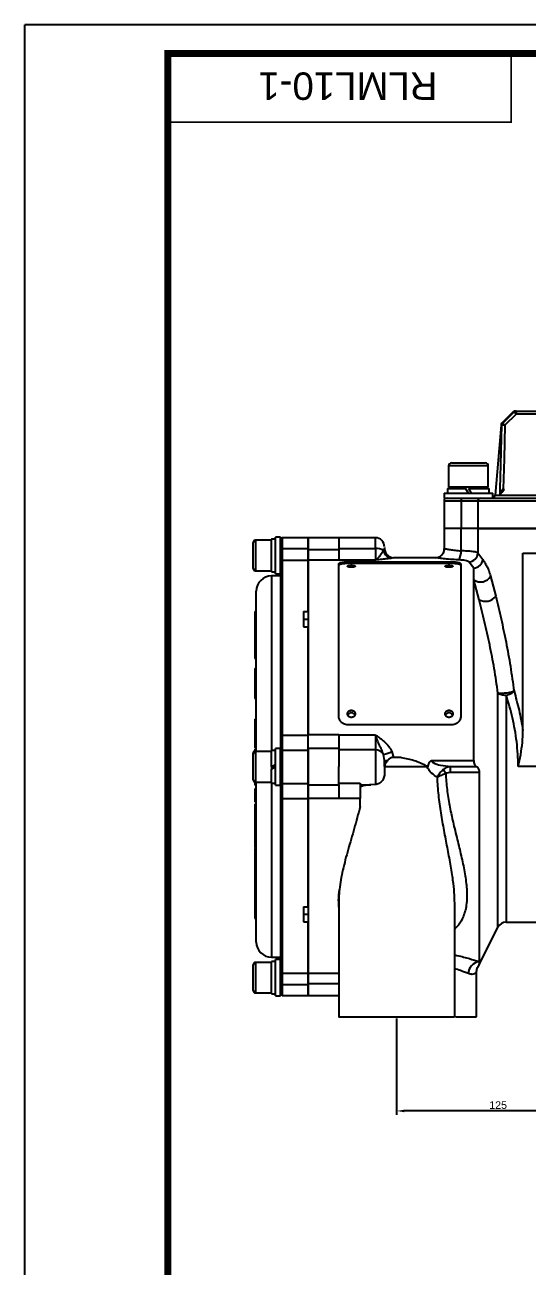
# Model space of a CAD drawing. Header units: millimetres. Extents: x 5231 to 7653, y 7068 to 7959.
# Drawn here: x 5231.1 to 5395.7, y 7452.5 to 7859.4 of the extents above; entities that cross this region are included whole.
import ezdxf

# ---------------------------------------------------------------- set-up
doc = ezdxf.new("R2010")
doc.units = ezdxf.units.MM
doc.layers.add('4-尺寸线', color=3, linetype='Continuous')
doc.layers.add('AM_5', color=3, linetype='Continuous', lineweight=25)
doc.styles.get("Standard").update_dxf_attribs({"font": 'arial.ttf'})
doc.dimstyles.new('ISO-25$0', dxfattribs={"dimtxt": 2.5, "dimasz": 2.5, "dimexe": 1.25, "dimexo": 0.625, "dimtad": 1, "dimtxsty": 'Standard', "dimcen": 2.5, "dimadec": 0, "dimazin": 0, "dimtfac": 1, "dimtmove": 0, "dimatfit": 3, "dimfxl": 0, "dimarcsym": 0})

# ---------------------------------------------------------------- blocks, each defined once
blk = doc.blocks.new('*D28')
at = {"layer": 'AM_5', "color": 0, "linetype": 'ByBlock', "lineweight": -2, "transparency": 16777216}
for p, q in [((5352.89, 7533.66), (5352.89, 7502.16)), ((5478.49, 7533.66), (5478.49, 7502.16)), ((5475.99, 7503.41), (5355.39, 7503.41))]:
    blk.add_line(p, q, dxfattribs=at)
at = {"layer": 'AM_5', "color": 0, "transparency": 16777216}
for points in [[(5355.39, 7503.83), (5355.39, 7502.99), (5352.89, 7503.41)], [(5475.99, 7503.83), (5475.99, 7502.99), (5478.49, 7503.41)]]:
    blk.add_solid(points, dxfattribs=at)
at = {"layer": 'Defpoints', "color": 0, "transparency": 16777216}
for p in [(5352.89, 7534.29), (5478.49, 7534.29), (5352.89, 7503.41)]:
    blk.add_point(p, dxfattribs=at)
at = {"layer": 'AM_5', "color": 0, "transparency": 16777216, "insert": (5386.15, 7505.31), "char_height": 2.5, "attachment_point": 5}
blk.add_mtext('125', dxfattribs=at)

msp = doc.modelspace()

# ---------------------------------------------------------------- linework, layer by layer
for p in [(5231.09, 7071.912), (6307.34, 7859.412)]:
    msp.add_line(p, (5231.09, 7859.412))
at = {"color": 7, "linetype": 'Continuous', "lineweight": 25}
for p, q in [((5391.076, 7732.521), (5387.408, 7728.853)), ((5392.064, 7731.814), (5388.382, 7728.146)), ((5391.365, 7732.521), (5391.076, 7732.521)), ((5391.783, 7732.814), (5392.07, 7732.814)), ((5413.363, 7731.814), (5392.064, 7731.814)), ((5392.07, 7732.814), (5428.166, 7732.814)), ((5387.116, 7728.172), (5385.137, 7705.259)), ((5387.391, 7728.172), (5387.116, 7728.172)), ((5387.408, 7728.853), (5387.682, 7728.853)), ((5369.933, 7714.845), (5369.933, 7707.845)), ((5376.433, 7714.845), (5369.933, 7714.845)), ((5370.933, 7715.845), (5376.433, 7715.845)), ((5376.433, 7715.845), (5381.933, 7715.845)), ((5382.933, 7714.845), (5376.433, 7714.845)), ((5382.933, 7707.845), (5382.933, 7714.845)), ((5369.593, 7707.485), (5369.593, 7705.885)), ((5369.593, 7707.485), (5375.51, 7707.485)), ((5376.433, 7707.845), (5369.933, 7707.845)), ((5372.433, 7707.845), (5372.433, 7707.485)), ((5376.433, 7705.885), (5375.51, 7707.485)), ((5382.933, 7707.845), (5376.433, 7707.845)), ((5376.433, 7707.485), (5377.357, 7705.885)), ((5376.433, 7707.485), (5383.273, 7707.485)), ((5380.433, 7707.485), (5380.433, 7707.845)), ((5383.273, 7705.885), (5383.273, 7707.485)), ((5368.433, 7705.885), (5368.433, 7704.285)), ((5368.433, 7705.885), (5384.433, 7705.885)), ((5368.433, 7704.285), (5376.885, 7704.285)), ((5368.433, 7703.285), (5368.433, 7694.285)), ((5373.993, 7703.285), (5368.433, 7703.285)), ((5379.46, 7703.285), (5373.993, 7703.285)), ((5373.993, 7703.285), (5373.993, 7694.285)), ((5376.885, 7704.285), (5380.449, 7704.285)), ((5453.966, 7703.285), (5379.46, 7703.285)), ((5379.46, 7703.285), (5379.46, 7694.285)), ((5380.449, 7704.285), (5454.127, 7704.285)), ((5384.433, 7704.33), (5384.433, 7705.885)), ((5385.137, 7705.259), (5459.966, 7705.259)), ((5368.432, 7694.285), (5368.432, 7687.302)), ((5374.03, 7687.011), (5374.03, 7694.285)), ((5379.46, 7694.285), (5401.052, 7694.285)), ((5379.53, 7694.285), (5379.53, 7686.303)), ((5311.908, 7690.47), (5306.658, 7690.47)), ((5306.658, 7690.47), (5306.658, 7680.47)), ((5311.908, 7690.81), (5311.908, 7690.757)), ((5311.908, 7680.13), (5311.908, 7690.757)), ((5314.808, 7691.47), (5313.208, 7691.47)), ((5313.208, 7685.47), (5313.208, 7691.47)), ((5314.808, 7685.47), (5314.808, 7691.47)), ((5314.932, 7687.536), (5314.932, 7690.785)), ((5323.932, 7691.285), (5315.432, 7691.285)), ((5315.432, 7691.285), (5315.432, 7687.741)), ((5333.932, 7691.285), (5323.932, 7691.285)), ((5323.932, 7687.741), (5323.932, 7691.285)), ((5345.932, 7691.285), (5333.932, 7691.285)), ((5345.932, 7687.747), (5345.932, 7691.285)), ((5305.908, 7681.22), (5305.908, 7689.72)), ((5314.932, 7688.47), (5314.808, 7688.47)), ((5314.932, 7683.484), (5314.932, 7687.536)), ((5315.432, 7687.741), (5315.432, 7683.978)), ((5315.432, 7687.741), (5323.932, 7687.741)), ((5323.932, 7683.978), (5323.932, 7687.741)), ((5323.932, 7687.449), (5333.932, 7687.449)), ((5333.932, 7687.747), (5345.932, 7687.747)), ((5345.932, 7687.747), (5345.932, 7683.989)), ((5348.626, 7687.058), (5348.93, 7687.658)), ((5348.93, 7687.658), (5348.932, 7687.749)), ((5379.53, 7686.303), (5381.094, 7684.17)), ((5394.277, 7628.063), (5394.277, 7686.285)), ((5313.208, 7679.47), (5313.208, 7685.47)), ((5314.808, 7679.47), (5314.808, 7685.47)), ((5314.808, 7682.47), (5314.932, 7682.47)), ((5314.932, 7626.546), (5314.932, 7683.484)), ((5315.432, 7683.978), (5315.432, 7626.622)), ((5315.432, 7683.978), (5323.932, 7683.978)), ((5333.932, 7683.978), (5323.932, 7683.978)), ((5323.932, 7667.083), (5323.932, 7683.978)), ((5333.932, 7683.99), (5333.932, 7683.978)), ((5345.932, 7683.989), (5333.932, 7683.989)), ((5336.932, 7683.41), (5370.932, 7683.41)), ((5336.932, 7682.822), (5336.932, 7683.41)), ((5370.932, 7682.822), (5336.932, 7682.822)), ((5351.927, 7684.755), (5351.32, 7684.608)), ((5365.615, 7684.756), (5351.926, 7684.756)), ((5365.638, 7684.755), (5351.927, 7684.755)), ((5351.932, 7684.753), (5351.927, 7684.755)), ((5370.932, 7682.822), (5370.932, 7683.41)), ((5378.182, 7681.322), (5376.567, 7683.365)), ((5306.658, 7680.47), (5311.908, 7680.47)), ((5311.908, 7680.13), (5313.208, 7680.13)), ((5314.932, 7678.785), (5311.932, 7678.785)), ((5311.932, 7678.785), (5311.932, 7621.515)), ((5313.208, 7679.47), (5314.808, 7679.47)), ((5383.69, 7678.709), (5385.384, 7672.113)), ((5306.932, 7621.175), (5306.932, 7673.785)), ((5378.182, 7618.313), (5378.182, 7677.51)), ((5379.932, 7670.984), (5378.182, 7677.51)), ((5306.432, 7667.154), (5306.932, 7667.154)), ((5306.432, 7667.154), (5306.432, 7666.915)), ((5306.432, 7666.912), (5306.932, 7666.912)), ((5306.432, 7666.912), (5306.432, 7666.775)), ((5306.432, 7666.775), (5306.932, 7666.775)), ((5322.432, 7667.083), (5323.932, 7667.083)), ((5322.432, 7667.083), (5322.432, 7662.128)), ((5306.432, 7665.467), (5306.932, 7665.467)), ((5306.432, 7665.467), (5306.432, 7664.966)), ((5306.432, 7664.966), (5306.932, 7664.966)), ((5306.432, 7663.031), (5306.932, 7663.031)), ((5322.432, 7664.607), (5323.932, 7664.607)), ((5322.432, 7662.128), (5323.932, 7662.128)), ((5323.932, 7626.622), (5323.932, 7662.128)), ((5306.37, 7658.987), (5306.432, 7658.987)), ((5306.432, 7660.99), (5306.932, 7660.99)), ((5306.432, 7660.957), (5306.432, 7660.817)), ((5306.432, 7660.79), (5306.932, 7660.79)), ((5306.432, 7659.962), (5306.932, 7659.962)), ((5306.432, 7659.962), (5306.432, 7658.078)), ((5306.432, 7658.078), (5306.932, 7658.078)), ((5306.432, 7657.356), (5306.932, 7657.356)), ((5306.432, 7657.356), (5306.432, 7656.824)), ((5306.432, 7656.824), (5306.932, 7656.824)), ((5306.432, 7656.824), (5306.432, 7655.739)), ((5306.432, 7655.739), (5306.932, 7655.739)), ((5306.432, 7655.739), (5306.432, 7655.407)), ((5306.432, 7655.407), (5306.932, 7655.407)), ((5306.432, 7654.685), (5306.932, 7654.685)), ((5306.432, 7654.685), (5306.432, 7654.153)), ((5306.432, 7654.153), (5306.932, 7654.153)), ((5306.432, 7654.153), (5306.432, 7653.852)), ((5306.432, 7653.852), (5306.932, 7653.852)), ((5306.432, 7652.347), (5306.932, 7652.347)), ((5306.432, 7651.753), (5306.932, 7651.753)), ((5306.432, 7648.461), (5306.932, 7648.461)), ((5306.432, 7648.461), (5306.432, 7648.134)), ((5306.432, 7648.134), (5306.932, 7648.134)), ((5306.432, 7648.134), (5306.432, 7647.953)), ((5306.432, 7647.891), (5306.932, 7647.891)), ((5306.432, 7647.064), (5306.932, 7647.064)), ((5306.432, 7646.819), (5306.432, 7646.764)), ((5306.432, 7646.752), (5306.932, 7646.752)), ((5306.432, 7645.886), (5306.932, 7645.886)), ((5306.432, 7645.874), (5306.432, 7645.155)), ((5306.432, 7645.094), (5306.932, 7645.094)), ((5306.432, 7644.282), (5306.932, 7644.282)), ((5306.432, 7644.24), (5306.432, 7643.45)), ((5306.432, 7643.45), (5306.932, 7643.45)), ((5306.432, 7642.601), (5306.932, 7642.601)), ((5306.432, 7642.601), (5306.432, 7642.275)), ((5306.432, 7642.275), (5306.932, 7642.275)), ((5306.432, 7642.271), (5306.932, 7642.271)), ((5306.432, 7642.271), (5306.432, 7641.946)), ((5306.432, 7641.946), (5306.932, 7641.946)), ((5306.432, 7640.952), (5306.932, 7640.952)), ((5306.432, 7640.952), (5306.432, 7640.643)), ((5306.432, 7640.643), (5306.932, 7640.643)), ((5306.432, 7640.324), (5306.932, 7640.324)), ((5306.432, 7640.324), (5306.432, 7639.745)), ((5306.432, 7639.745), (5306.932, 7639.745)), ((5306.432, 7638.912), (5306.932, 7638.912)), ((5306.432, 7638.912), (5306.432, 7638.568)), ((5306.432, 7638.568), (5306.932, 7638.568)), ((5386.103, 7563.627), (5386.103, 7640.379)), ((5388.786, 7639.62), (5388.786, 7565.285)), ((5306.432, 7631.788), (5306.932, 7631.788)), ((5306.432, 7631.787), (5306.932, 7631.787)), ((5306.432, 7631.784), (5306.932, 7631.784)), ((5306.432, 7631.783), (5306.932, 7631.783)), ((5306.432, 7630.758), (5306.932, 7630.758)), ((5306.432, 7630.758), (5306.432, 7630.103)), ((5306.432, 7630.103), (5306.932, 7630.103)), ((5306.432, 7630.103), (5306.432, 7626.95)), ((5370.932, 7629.942), (5336.932, 7629.942)), ((5306.432, 7626.95), (5306.932, 7626.95)), ((5306.432, 7626.95), (5306.432, 7626.213)), ((5306.432, 7626.213), (5306.932, 7626.213)), ((5314.932, 7621.222), (5314.932, 7626.546)), ((5315.432, 7626.622), (5315.432, 7621.678)), ((5315.432, 7626.622), (5323.932, 7626.622)), ((5323.932, 7626.769), (5333.932, 7626.769)), ((5323.932, 7621.853), (5323.932, 7626.622)), ((5333.932, 7626.769), (5333.932, 7626.697)), ((5333.932, 7626.697), (5345.932, 7626.697)), ((5345.932, 7626.697), (5345.932, 7621.757)), ((5306.432, 7624.865), (5306.432, 7624.814)), ((5306.432, 7624.74), (5306.932, 7624.74)), ((5306.432, 7623.839), (5306.932, 7623.839)), ((5306.432, 7623.765), (5306.432, 7623.144)), ((5306.432, 7623.144), (5306.932, 7623.144)), ((5306.432, 7623.144), (5306.432, 7622.407)), ((5306.432, 7622.407), (5306.932, 7622.407)), ((5306.432, 7622.297), (5306.932, 7622.297)), ((5306.432, 7622.035), (5306.432, 7621.874)), ((5306.432, 7621.874), (5306.932, 7621.874)), ((5306.432, 7621.874), (5306.432, 7621.656)), ((5306.432, 7621.656), (5306.932, 7621.656)), ((5306.432, 7621.656), (5306.432, 7621.636)), ((5306.432, 7621.636), (5306.932, 7621.636)), ((5306.432, 7621.636), (5306.432, 7621.14)), ((5311.908, 7621.175), (5306.658, 7621.175)), ((5306.658, 7621.175), (5306.658, 7611.175)), ((5313.208, 7621.515), (5311.908, 7621.515)), ((5311.908, 7616.175), (5311.908, 7621.515)), ((5314.808, 7622.175), (5313.208, 7622.175)), ((5313.208, 7610.175), (5313.208, 7622.175)), ((5314.808, 7610.175), (5314.808, 7622.175)), ((5314.932, 7611.191), (5314.932, 7621.222)), ((5315.432, 7621.678), (5315.432, 7610.734)), ((5315.432, 7621.678), (5323.932, 7621.678)), ((5333.932, 7622.214), (5323.932, 7622.214)), ((5323.932, 7610.734), (5323.932, 7621.678)), ((5345.932, 7621.757), (5333.932, 7621.757)), ((5345.932, 7621.757), (5345.932, 7610.399)), ((5351.32, 7621.214), (5351.854, 7619.285)), ((5305.908, 7620.425), (5305.908, 7620.646)), ((5305.908, 7611.925), (5305.908, 7620.425)), ((5311.908, 7616.175), (5313.208, 7616.925)), ((5314.932, 7619.175), (5314.808, 7619.175)), ((5348.93, 7618.32), (5348.626, 7620.226)), ((5348.932, 7617.996), (5348.93, 7618.32)), ((5349.928, 7618.283), (5349.769, 7618.103)), ((5354.381, 7619.285), (5351.603, 7619.285)), ((5364.346, 7618.313), (5378.182, 7618.313)), ((5311.908, 7616.175), (5311.908, 7615.424)), ((5313.208, 7616.175), (5311.908, 7615.424)), ((5311.908, 7610.835), (5311.908, 7615.424)), ((5314.808, 7613.175), (5314.932, 7613.175)), ((5348.932, 7616.285), (5362.822, 7616.285)), ((5362.686, 7616.547), (5362.822, 7616.285)), ((5362.686, 7616.547), (5363.026, 7616.285)), ((5362.822, 7616.285), (5363.204, 7616.142)), ((5363.204, 7616.142), (5363.026, 7616.285)), ((5363.204, 7616.142), (5363.221, 7616.285)), ((5370.605, 7616.27), (5379.072, 7616.27)), ((5370.605, 7614.345), (5370.605, 7616.27)), ((5379.932, 7614.345), (5370.605, 7614.345)), ((5379.021, 7616.285), (5379.072, 7616.27)), ((5379.932, 7614.345), (5379.932, 7552.359)), ((5425.342, 7616.285), (5392.716, 7616.285)), ((5306.37, 7610.554), (5306.432, 7610.554)), ((5306.932, 7608.882), (5306.37, 7608.882)), ((5306.432, 7611.21), (5306.432, 7610.251)), ((5306.432, 7610.251), (5306.932, 7610.251)), ((5306.432, 7608.882), (5306.932, 7608.882)), ((5306.432, 7608.882), (5306.432, 7608.761)), ((5306.432, 7608.761), (5306.932, 7608.761)), ((5306.432, 7608.761), (5306.432, 7608.233)), ((5306.658, 7611.175), (5311.908, 7611.175)), ((5306.932, 7558.785), (5306.932, 7611.175)), ((5311.908, 7610.835), (5313.208, 7610.835)), ((5311.932, 7610.835), (5311.932, 7553.785)), ((5313.208, 7610.175), (5314.808, 7610.175)), ((5314.932, 7605.875), (5314.932, 7611.191)), ((5315.432, 7610.734), (5323.932, 7610.734)), ((5315.432, 7610.734), (5315.432, 7605.799)), ((5323.932, 7605.799), (5323.932, 7610.734)), ((5323.932, 7610.356), (5333.932, 7610.356)), ((5333.932, 7610.814), (5340.932, 7610.814)), ((5340.932, 7610.306), (5344.432, 7610.306)), ((5345.932, 7610.399), (5344.432, 7610.306)), ((5306.37, 7605.125), (5306.432, 7605.125)), ((5306.432, 7608.233), (5306.932, 7608.233)), ((5306.432, 7608.233), (5306.432, 7608.111)), ((5306.432, 7608.111), (5306.932, 7608.111)), ((5306.432, 7608.111), (5306.432, 7608.064)), ((5306.432, 7608.064), (5306.932, 7608.064)), ((5306.432, 7608.064), (5306.432, 7607.942)), ((5306.432, 7607.942), (5306.932, 7607.942)), ((5306.432, 7607.942), (5306.432, 7604.748)), ((5306.432, 7604.748), (5306.932, 7604.748)), ((5314.932, 7549.064), (5314.932, 7605.875)), ((5315.432, 7605.799), (5323.932, 7605.799)), ((5315.432, 7605.799), (5315.432, 7548.57)), ((5333.932, 7605.801), (5323.932, 7605.801)), ((5323.932, 7570.33), (5323.932, 7605.799)), ((5340.932, 7605.874), (5333.932, 7605.874)), ((5333.932, 7605.874), (5333.932, 7605.801)), ((5340.932, 7603.161), (5340.932, 7605.874)), ((5306.432, 7604.01), (5306.932, 7604.01)), ((5306.432, 7604.01), (5306.432, 7603.822)), ((5306.432, 7603.822), (5306.932, 7603.822)), ((5306.432, 7603.822), (5306.432, 7602.593)), ((5306.432, 7602.593), (5306.932, 7602.593)), ((5306.432, 7602.593), (5306.432, 7602.405)), ((5306.432, 7602.405), (5306.932, 7602.405)), ((5306.432, 7602.405), (5306.432, 7599.15)), ((5306.432, 7599.15), (5306.932, 7599.15)), ((5306.432, 7599.15), (5306.432, 7598.73)), ((5306.432, 7598.73), (5306.932, 7598.73)), ((5306.432, 7598.73), (5306.432, 7598.082)), ((5306.432, 7598.082), (5306.432, 7595.81)), ((5306.432, 7598.082), (5306.932, 7598.082)), ((5306.932, 7594.259), (5306.37, 7594.259)), ((5306.932, 7594.073), (5306.37, 7594.073)), ((5306.432, 7595.81), (5306.932, 7595.81)), ((5306.432, 7595.81), (5306.432, 7595.145)), ((5306.432, 7595.145), (5306.932, 7595.145)), ((5306.432, 7595.145), (5306.432, 7594.18)), ((5306.432, 7593.692), (5306.932, 7593.692)), ((5306.432, 7593.692), (5306.432, 7593.266)), ((5306.432, 7593.266), (5306.932, 7593.266)), ((5306.432, 7593.266), (5306.432, 7591.82)), ((5306.37, 7589.829), (5306.432, 7589.829)), ((5306.37, 7589.717), (5306.932, 7589.717)), ((5306.432, 7591.82), (5306.932, 7591.82)), ((5306.432, 7591.82), (5306.432, 7591.358)), ((5306.432, 7591.358), (5306.932, 7591.358)), ((5306.432, 7590.434), (5306.932, 7590.434)), ((5306.432, 7589.458), (5306.932, 7589.458)), ((5306.432, 7587.756), (5306.932, 7587.756)), ((5306.432, 7587.756), (5306.432, 7587.212)), ((5306.432, 7587.212), (5306.932, 7587.212)), ((5306.432, 7587.212), (5306.432, 7586.609)), ((5306.432, 7586.609), (5306.932, 7586.609)), ((5306.432, 7586.609), (5306.432, 7586.493)), ((5306.432, 7586.493), (5306.932, 7586.493)), ((5306.432, 7586.493), (5306.432, 7585.054)), ((5306.432, 7585.054), (5306.932, 7585.054)), ((5306.432, 7585.054), (5306.432, 7584.476)), ((5306.432, 7584.476), (5306.932, 7584.476)), ((5306.432, 7584.476), (5306.432, 7584.221)), ((5306.432, 7582.45), (5306.37, 7582.45)), ((5306.432, 7584.221), (5306.932, 7584.221)), ((5306.432, 7584.221), (5306.432, 7583.12)), ((5306.432, 7583.12), (5306.932, 7583.12)), ((5306.432, 7583.12), (5306.432, 7582.699)), ((5306.432, 7582.699), (5306.932, 7582.699)), ((5306.432, 7582.699), (5306.432, 7580.381)), ((5306.432, 7580.381), (5306.932, 7580.381)), ((5306.432, 7580.381), (5306.432, 7578.713)), ((5306.37, 7577.345), (5306.432, 7577.345)), ((5306.432, 7578.713), (5306.932, 7578.713)), ((5306.432, 7578.713), (5306.432, 7578.205)), ((5306.432, 7578.205), (5306.932, 7578.205)), ((5306.432, 7578.205), (5306.432, 7577.069)), ((5306.432, 7577.069), (5306.932, 7577.069)), ((5306.432, 7577.069), (5306.432, 7576.602)), ((5306.432, 7576.602), (5306.932, 7576.602)), ((5306.432, 7576.602), (5306.432, 7576.045)), ((5306.37, 7575.866), (5306.432, 7575.866)), ((5306.432, 7576.045), (5306.932, 7576.045)), ((5306.432, 7576.045), (5306.432, 7575.764)), ((5306.432, 7575.764), (5306.932, 7575.764)), ((5306.432, 7575.764), (5306.432, 7575.253)), ((5306.432, 7575.253), (5306.932, 7575.253)), ((5306.432, 7575.253), (5306.432, 7573.496)), ((5306.432, 7573.496), (5306.932, 7573.496)), ((5306.432, 7573.496), (5306.432, 7572.788)), ((5306.432, 7572.788), (5306.932, 7572.788)), ((5306.432, 7572.788), (5306.432, 7572.215)), ((5306.432, 7572.215), (5306.932, 7572.215)), ((5306.432, 7572.215), (5306.432, 7571.487)), ((5306.432, 7571.487), (5306.932, 7571.487)), ((5306.432, 7571.487), (5306.432, 7570.492)), ((5306.432, 7570.492), (5306.932, 7570.492)), ((5306.432, 7570.492), (5306.432, 7569.92)), ((5306.432, 7569.92), (5306.932, 7569.92)), ((5306.432, 7569.92), (5306.432, 7568.829)), ((5306.432, 7568.829), (5306.932, 7568.829)), ((5306.432, 7568.829), (5306.432, 7568.731)), ((5306.432, 7568.731), (5306.932, 7568.731)), ((5306.432, 7568.731), (5306.432, 7568.141)), ((5306.432, 7568.141), (5306.932, 7568.141)), ((5306.432, 7568.141), (5306.432, 7567.393)), ((5322.432, 7570.33), (5323.932, 7570.33)), ((5322.432, 7570.33), (5322.432, 7565.386)), ((5333.932, 7571.538), (5333.932, 7534.285)), ((5334.076, 7568.928), (5333.949, 7571.322)), ((5371.932, 7534.285), (5371.932, 7571.515)), ((5306.432, 7567.393), (5306.932, 7567.393)), ((5306.432, 7567.393), (5306.432, 7566.839)), ((5306.432, 7566.839), (5306.932, 7566.839)), ((5306.432, 7566.839), (5306.432, 7566.756)), ((5306.432, 7566.756), (5306.932, 7566.756)), ((5306.432, 7566.756), (5306.432, 7566.485)), ((5306.432, 7566.485), (5306.932, 7566.485)), ((5322.432, 7567.867), (5323.932, 7567.867)), ((5322.432, 7565.386), (5323.932, 7565.386)), ((5323.932, 7548.57), (5323.932, 7565.386)), ((5388.786, 7565.285), (5403.433, 7565.285)), ((5379.932, 7551.285), (5386.103, 7563.627)), ((5311.908, 7552.1), (5306.658, 7552.1)), ((5306.658, 7552.1), (5306.658, 7547.1)), ((5313.208, 7552.44), (5311.908, 7552.44)), ((5311.908, 7541.76), (5311.908, 7552.44)), ((5311.932, 7553.785), (5314.932, 7553.785)), ((5314.808, 7553.1), (5313.208, 7553.1)), ((5313.208, 7541.1), (5313.208, 7553.1)), ((5314.808, 7541.1), (5314.808, 7553.1)), ((5305.908, 7547.1), (5305.908, 7551.35)), ((5314.932, 7550.1), (5314.808, 7550.1)), ((5314.932, 7545.023), (5314.932, 7549.064)), ((5315.432, 7548.57), (5323.932, 7548.57)), ((5315.432, 7548.57), (5315.432, 7544.818)), ((5323.932, 7548.592), (5333.932, 7548.592)), ((5323.932, 7544.818), (5323.932, 7548.57)), ((5379.061, 7534.285), (5379.061, 7548.793)), ((5305.908, 7542.85), (5305.908, 7547.1)), ((5306.658, 7547.1), (5306.658, 7542.1)), ((5314.808, 7544.1), (5314.932, 7544.1)), ((5314.932, 7541.785), (5314.932, 7545.023)), ((5315.432, 7544.818), (5323.932, 7544.818)), ((5315.432, 7544.818), (5315.432, 7541.285)), ((5333.932, 7545.122), (5323.932, 7545.122)), ((5323.932, 7541.285), (5323.932, 7544.818)), ((5306.658, 7542.1), (5311.908, 7542.1)), ((5313.208, 7541.1), (5314.808, 7541.1)), ((5315.432, 7541.285), (5323.932, 7541.285)), ((5323.932, 7541.285), (5333.932, 7541.285))]:
    msp.add_line(p, q, dxfattribs=at)
at = {"const_width": 2.25}
msp.add_lwpolyline([(6297.965, 7850.037), (5277.965, 7850.037), (5277.965, 7081.287), (6297.965, 7081.287)], close=True, dxfattribs=at)
at = {"const_width": 0.562}
msp.add_lwpolyline([(5390.465, 7850.037), (5390.465, 7827.537), (5277.965, 7827.537)], dxfattribs=at)
at = {"color": 7, "linetype": 'Continuous', "lineweight": 25, "flags": 128}
for points in [[(5387.682, 7728.853), (5389.099, 7730.265), (5391.365, 7732.521)], [(5386.791, 7705.334), (5386.843, 7707.334), (5387.053, 7715.331), (5387.391, 7728.172)], [(5388.382, 7728.146), (5388.198, 7728.151), (5388.02, 7728.156), (5387.855, 7728.16), (5387.708, 7728.164), (5387.585, 7728.167), (5387.488, 7728.17), (5387.423, 7728.171), (5387.391, 7728.172)], [(5388.382, 7728.146), (5388.093, 7717.128), (5387.835, 7707.339)], [(5374.298, 7704.285), (5374.238, 7704.266), (5374.181, 7704.209), (5374.128, 7704.117), (5374.082, 7703.992), (5374.044, 7703.841), (5374.016, 7703.668), (5373.998, 7703.48), (5373.993, 7703.285)], [(5315.432, 7687.741), (5315.335, 7687.737), (5315.241, 7687.725), (5315.154, 7687.706), (5315.079, 7687.681), (5315.017, 7687.65), (5314.97, 7687.615), (5314.942, 7687.576), (5314.932, 7687.536)], [(5314.932, 7545.023), (5314.942, 7544.983), (5314.97, 7544.944), (5315.017, 7544.909), (5315.079, 7544.878), (5315.154, 7544.852), (5315.241, 7544.833), (5315.335, 7544.821), (5315.432, 7544.818)]]:
    msp.add_lwpolyline(points, dxfattribs=at)
at = {"color": 7, "linetype": 'Continuous', "lineweight": 25}
for centre, radius, start, end in [((5391.783, 7731.814), 1, 90, 135), ((5392.07, 7731.819), 0.994, 90.01872, 135.1338), ((5448.169, 7788.005), 79.405, 224.32654, 225.04418), ((5441.375, 7732.064), 49.311, 179.12852, 180.29047), ((5388.115, 7728.146), 1, 135, 178.5), ((5388.392, 7728.146), 1.002, 135.11977, 178.52148), ((5444.131, 7784.005), 78.918, 224.33457, 225.05676), ((5370.933, 7714.845), 1, 90, 180), ((5381.933, 7714.845), 1, 0, 90), ((5386.88, 7706.17), 0.332, 332.15291, 34.85458), ((5359.202, 7678.706), 40.493, 44.29671, 44.99989), ((5369.433, 7703.285), 1, 90, 180), ((5380.455, 7703.291), 0.994, 90.33103, 180.32725), ((5384.138, 7705.285), 1, 287.21011, 358.5), ((5306.658, 7689.72), 0.75, 90, 180), ((5315.432, 7690.785), 0.5, 90, 180), ((5345.932, 7688.285), 3, 0, 90), ((5346.209, 7683.22), 4.536, 57.804, 93.50099), ((5351.518, 7687.532), 2.931, 189.29818, 266.1177), ((5351.93, 7687.757), 3.002, 181.88119, 269.94976), ((5351.927, 7687.75), 2.995, 180.011, 229.08661), ((5365.59, 7687.747), 2.992, 270.91414, 0.14164), ((5369.925, 7686.637), 4.122, 321.01752, 5.2103), ((5376.468, 7686.428), 3.064, 271.84168, 357.66144), ((5315.429, 7683.481), 0.497, 89.66234, 179.65831), ((5377.945, 7684.476), 3.164, 274.30687, 354.43999), ((5306.658, 7681.22), 0.75, 180, 270), ((5311.932, 7673.785), 5, 90, 180), ((5380.395, 7680.597), 3.798, 234.36762, 330.19689), ((5382.001, 7674.721), 4.272, 241.03707, 322.36392), ((5338.063, 7632.659), 1.262, 21.88021, 157.8711), ((5370.063, 7632.659), 1.262, 21.88021, 157.8711), ((5315.31, 7625.737), 0.893, 82.14096, 115.02118), ((5306.658, 7620.646), 0.75, 107.54853, 180), ((5306.658, 7620.425), 0.75, 90, 180), ((5315.411, 7621.199), 0.479, 87.472, 177.22636), ((5345.988, 7618.721), 3.037, 29.70353, 91.05787), ((5344.457, 7635.75), 16.074, 285.03348, 295.27473), ((5349.656, 7624.444), 6.167, 263.23329, 272.52665), ((5349.657, 7615.661), 2.445, 87.3581, 107.22949), ((5309.429, 7578.501), 69.329, 30.76645, 32.0632), ((5306.658, 7611.925), 0.75, 180, 270), ((5315.411, 7611.214), 0.48, 182.74259, 272.5022), ((5315.31, 7606.673), 0.882, 244.64111, 277.95157), ((5388.786, 7562.285), 3, 90, 153.43495), ((5311.932, 7558.785), 5, 180, 270), ((5306.658, 7551.35), 0.75, 90, 180), ((5380.571, 7548.238), 4.171, 98.80799, 177.42388), ((5315.429, 7549.067), 0.497, 180.33182, 270.32802), ((5306.658, 7542.85), 0.75, 180, 270), ((5315.432, 7541.785), 0.5, 180, 270)]:
    msp.add_arc(centre, radius, start, end, dxfattribs=at)
for centre, start_param, end_param in [((5313.208, 7685.47), 1.5707963, 1.7118167), ((5311.908, 7685.47), 1.5004616, 1.5707963), ((5311.908, 7547.1), 4.712389, 4.8534094), ((5313.208, 7547.1), 4.6420543, 4.712389)]:
    msp.add_ellipse(centre, major_axis=(9.249, 0), ratio=0.5773503, start_param=start_param, end_param=end_param, dxfattribs=at)
for points, knots in [([(5386.791, 7705.334), (5386.791, 7705.336), (5386.806, 7705.519), (5386.869, 7705.878), (5387.059, 7706.202), (5387.152, 7706.36)], [0, 0, 0, 0, 0.006055, 0.5138842, 1, 1, 1, 1]), ([(5387.152, 7706.36), (5387.267, 7706.52), (5387.491, 7706.831), (5387.722, 7707.172), (5387.835, 7707.339)], [0, 0, 0, 0, 0.51148088, 1, 1, 1, 1]), ([(5388.184, 7706.985), (5388.016, 7706.819), (5387.666, 7706.473), (5387.342, 7706.172), (5387.173, 7706.015)], [0, 0, 0, 0, 0.4802547, 1, 1, 1, 1]), ([(5387.173, 7706.015), (5387.077, 7705.91), (5386.88, 7705.696), (5386.809, 7705.457), (5386.791, 7705.336), (5386.791, 7705.334)], [0, 0, 0, 0, 0.48639231, 0.99392812, 1, 1, 1, 1]), ([(5333.932, 7687.449), (5333.932, 7687.009), (5333.932, 7686.131), (5333.932, 7685.092), (5333.932, 7684.326), (5333.932, 7684.1), (5333.932, 7683.99)], [0, 0, 0, 0, 0.2530954, 0.5061907, 0.7592861, 1, 1, 1, 1]), ([(5345.932, 7683.989), (5346.151, 7684.117), (5346.588, 7684.371), (5347.262, 7685.16), (5347.989, 7686.129), (5348.413, 7686.748), (5348.626, 7687.058)], [0, 0, 0, 0, 0.2499286, 0.4999059, 0.7499122, 1, 1, 1, 1]), ([(5348.932, 7688.133), (5348.932, 7688.124), (5348.932, 7688.065), (5348.932, 7687.894), (5348.932, 7687.749)], [0, 0, 0, 0, 0.1520215, 1, 1, 1, 1]), ([(5368.432, 7687.386), (5368.394, 7687.065), (5368.336, 7686.572), (5368.013, 7685.98), (5367.79, 7685.741), (5367.696, 7685.64)], [0, 0, 0, 0, 0.5185205, 0.7984423, 1, 1, 1, 1]), ([(5368.444, 7687.302), (5368.44, 7687.361), (5368.426, 7687.568), (5368.47, 7687.723), (5368.545, 7687.744), (5368.582, 7687.754)], [0, 0, 0, 0, 0.1674284, 0.5872731, 1, 1, 1, 1]), ([(5368.582, 7687.754), (5368.774, 7687.714), (5369.159, 7687.634), (5370.406, 7687.411), (5372.03, 7687.173), (5373.363, 7687.065), (5374.03, 7687.011)], [0, 0, 0, 0, 0.2495539, 0.4996039, 0.7497805, 1, 1, 1, 1]), ([(5379.53, 7686.303), (5379.35, 7686.396), (5379.001, 7686.576), (5377.746, 7686.781), (5376.1, 7686.933), (5374.721, 7686.985), (5374.03, 7687.011)], [0, 0, 0, 0, 0.2578518, 0.5006261, 0.7496641, 1, 1, 1, 1]), ([(5333.932, 7682.748), (5333.973, 7682.838), (5334.036, 7682.976), (5334.412, 7683.131), (5334.854, 7683.249), (5335.446, 7683.337), (5336.18, 7683.398), (5336.666, 7683.406), (5336.932, 7683.41)], [0, 0, 0, 0, 0.2424661, 0.36932, 0.4995624, 0.690508, 0.830537, 1, 1, 1, 1]), ([(5336.932, 7682.822), (5336.666, 7682.818), (5336.181, 7682.811), (5335.447, 7682.75), (5334.855, 7682.661), (5334.413, 7682.543), (5334.036, 7682.388), (5333.973, 7682.25), (5333.932, 7682.159)], [0, 0, 0, 0, 0.16930874, 0.30921035, 0.49998401, 0.63035982, 0.7573341, 1, 1, 1, 1]), ([(5338.063, 7681.618), (5337.922, 7681.622), (5337.693, 7681.628), (5337.396, 7681.668), (5337.171, 7681.715), (5336.994, 7681.775), (5336.853, 7681.852), (5336.789, 7681.948), (5336.853, 7682.041), (5336.994, 7682.114), (5337.171, 7682.169), (5337.396, 7682.212), (5337.693, 7682.247), (5337.922, 7682.252), (5338.063, 7682.255)], [0, 0, 0, 0, 0.1077663, 0.1746499, 0.2500566, 0.3253747, 0.3921911, 0.4998879, 0.6076759, 0.6745461, 0.7499233, 0.8253388, 0.8922287, 1, 1, 1, 1]), ([(5338.063, 7682.255), (5338.205, 7682.252), (5338.434, 7682.247), (5338.73, 7682.212), (5338.955, 7682.169), (5339.133, 7682.115), (5339.274, 7682.041), (5339.338, 7681.949), (5339.274, 7681.853), (5339.133, 7681.775), (5338.956, 7681.715), (5338.731, 7681.668), (5338.434, 7681.628), (5338.205, 7681.622), (5338.063, 7681.618)], [0, 0, 0, 0, 0.1076967, 0.1744926, 0.2497767, 0.325175, 0.3920392, 0.4997344, 0.6075567, 0.6744204, 0.7497751, 0.8252555, 0.8921919, 1, 1, 1, 1]), ([(5351.32, 7684.608), (5351.01, 7684.562), (5350.388, 7684.471), (5349.191, 7684.333), (5348.051, 7684.211), (5347.013, 7684.104), (5346.293, 7684.028), (5345.932, 7683.989)], [0, 0, 0, 0, 0.2487785, 0.4987197, 0.6595816, 0.8297163, 1, 1, 1, 1]), ([(5373.129, 7684.044), (5372.228, 7684.094), (5370.425, 7684.195), (5368.19, 7684.421), (5366.448, 7684.638), (5365.908, 7684.716), (5365.638, 7684.755)], [0, 0, 0, 0, 0.2503164, 0.5005313, 0.7505369, 1, 1, 1, 1]), ([(5370.063, 7681.618), (5369.922, 7681.622), (5369.693, 7681.628), (5369.396, 7681.668), (5369.171, 7681.715), (5368.994, 7681.775), (5368.853, 7681.852), (5368.789, 7681.948), (5368.853, 7682.041), (5368.994, 7682.114), (5369.171, 7682.169), (5369.396, 7682.212), (5369.693, 7682.247), (5369.922, 7682.252), (5370.063, 7682.255)], [0, 0, 0, 0, 0.1077663, 0.1746499, 0.2500566, 0.3253747, 0.3921911, 0.4998879, 0.6076759, 0.6745461, 0.7499233, 0.8253388, 0.8922287, 1, 1, 1, 1]), ([(5370.063, 7682.255), (5370.205, 7682.252), (5370.434, 7682.247), (5370.73, 7682.212), (5370.955, 7682.169), (5371.133, 7682.115), (5371.274, 7682.041), (5371.338, 7681.949), (5371.274, 7681.853), (5371.133, 7681.775), (5370.956, 7681.715), (5370.731, 7681.668), (5370.434, 7681.628), (5370.205, 7681.622), (5370.063, 7681.618)], [0, 0, 0, 0, 0.1076967, 0.1744926, 0.2497767, 0.325175, 0.3920392, 0.4997344, 0.6075567, 0.6744204, 0.7497751, 0.8252555, 0.8921919, 1, 1, 1, 1]), ([(5370.932, 7683.41), (5371.198, 7683.406), (5371.684, 7683.399), (5372.417, 7683.338), (5373.009, 7683.249), (5373.452, 7683.131), (5373.829, 7682.976), (5373.891, 7682.838), (5373.932, 7682.748)], [0, 0, 0, 0, 0.1693087, 0.3092103, 0.499984, 0.6303599, 0.7573343, 1, 1, 1, 1]), ([(5373.932, 7682.159), (5373.891, 7682.25), (5373.829, 7682.388), (5373.453, 7682.543), (5373.01, 7682.661), (5372.419, 7682.749), (5371.685, 7682.811), (5371.199, 7682.818), (5370.932, 7682.822)], [0, 0, 0, 0, 0.2424663, 0.36932, 0.4995623, 0.690508, 0.830537, 1, 1, 1, 1]), ([(5376.567, 7683.365), (5376.457, 7683.453), (5376.237, 7683.628), (5375.446, 7683.825), (5374.405, 7683.97), (5373.554, 7684.019), (5373.129, 7684.044)], [0, 0, 0, 0, 0.2505404, 0.5005166, 0.7504026, 1, 1, 1, 1]), ([(5381.094, 7684.17), (5381.307, 7683.863), (5381.722, 7683.267), (5382.393, 7682.061), (5383.078, 7680.647), (5383.486, 7679.355), (5383.69, 7678.709)], [0, 0, 0, 0, 0.2565274, 0.4981615, 0.749285, 1, 1, 1, 1]), ([(5386.103, 7640.379), (5385.71, 7643.065), (5384.924, 7648.431), (5383.414, 7656.222), (5381.742, 7663.815), (5380.537, 7668.588), (5379.932, 7670.984)], [0, 0, 0, 0, 0.2494579, 0.4982873, 0.7481047, 1, 1, 1, 1]), ([(5385.384, 7672.113), (5385.971, 7669.678), (5387.143, 7664.824), (5388.761, 7657.108), (5390.22, 7649.184), (5390.976, 7643.727), (5391.356, 7640.993)], [0, 0, 0, 0, 0.251178, 0.5007364, 0.7498144, 1, 1, 1, 1]), ([(5306.432, 7666.775), (5306.432, 7666.532), (5306.432, 7666.098), (5306.432, 7665.66), (5306.432, 7665.467)], [0, 0, 0, 0, 0.5599714, 1, 1, 1, 1]), ([(5306.432, 7664.966), (5306.432, 7664.606), (5306.432, 7663.963), (5306.432, 7663.316), (5306.432, 7663.031)], [0, 0, 0, 0, 0.5599757, 1, 1, 1, 1]), ([(5306.432, 7663.031), (5306.432, 7662.651), (5306.432, 7661.972), (5306.432, 7661.29), (5306.432, 7660.99)], [0, 0, 0, 0, 0.5600101, 1, 1, 1, 1]), ([(5306.432, 7660.79), (5306.432, 7660.632), (5306.432, 7660.35), (5306.432, 7660.08), (5306.432, 7659.962)], [0, 0, 0, 0, 0.5600013, 1, 1, 1, 1]), ([(5306.432, 7658.078), (5306.432, 7657.94), (5306.432, 7657.694), (5306.432, 7657.459), (5306.432, 7657.356)], [0, 0, 0, 0, 0.5599962, 1, 1, 1, 1]), ([(5306.432, 7655.407), (5306.432, 7655.269), (5306.432, 7655.022), (5306.432, 7654.788), (5306.432, 7654.685)], [0, 0, 0, 0, 0.55999789, 1, 1, 1, 1]), ([(5306.432, 7653.852), (5306.432, 7653.573), (5306.432, 7653.075), (5306.432, 7652.569), (5306.432, 7652.347)], [0, 0, 0, 0, 0.56000017, 1, 1, 1, 1]), ([(5306.432, 7652.278), (5306.432, 7652.25), (5306.432, 7652.075), (5306.432, 7651.9), (5306.432, 7651.753)], [0, 0, 0, 0, 0.1594284, 1, 1, 1, 1]), ([(5306.432, 7647.891), (5306.432, 7647.688), (5306.432, 7647.425), (5306.432, 7647.169), (5306.432, 7647.111)], [0, 0, 0, 0, 0.7727091, 1, 1, 1, 1]), ([(5306.432, 7647.064), (5306.432, 7647.002), (5306.432, 7646.892), (5306.432, 7646.795), (5306.432, 7646.752)], [0, 0, 0, 0, 0.5600125, 1, 1, 1, 1]), ([(5306.432, 7646.752), (5306.432, 7646.59), (5306.432, 7646.301), (5306.432, 7646.013), (5306.432, 7645.886)], [0, 0, 0, 0, 0.5600006, 1, 1, 1, 1]), ([(5306.432, 7645.094), (5306.432, 7644.939), (5306.432, 7644.661), (5306.432, 7644.398), (5306.432, 7644.282)], [0, 0, 0, 0, 0.55968187, 1, 1, 1, 1]), ([(5306.432, 7643.45), (5306.432, 7643.289), (5306.432, 7643.002), (5306.432, 7642.723), (5306.432, 7642.601)], [0, 0, 0, 0, 0.5599861, 1, 1, 1, 1]), ([(5306.432, 7641.918), (5306.432, 7641.757), (5306.432, 7641.432), (5306.432, 7641.113), (5306.432, 7640.952)], [0, 0, 0, 0, 0.4938713, 1, 1, 1, 1]), ([(5306.432, 7640.617), (5306.432, 7640.603), (5306.432, 7640.509), (5306.432, 7640.409), (5306.432, 7640.324)], [0, 0, 0, 0, 0.1545474, 1, 1, 1, 1]), ([(5306.432, 7639.745), (5306.432, 7639.583), (5306.432, 7639.294), (5306.432, 7639.029), (5306.432, 7638.912)], [0, 0, 0, 0, 0.5600306, 1, 1, 1, 1]), ([(5391.356, 7640.993), (5391.205, 7640.927), (5390.898, 7640.793), (5390.23, 7640.606), (5389.468, 7640.447), (5388.663, 7640.33), (5387.867, 7640.26), (5387.131, 7640.244), (5386.505, 7640.28), (5386.235, 7640.346), (5386.103, 7640.379)], [0, 0, 0, 0, 0.1226809, 0.25, 0.3773191, 0.5, 0.6226809, 0.75, 0.8773191, 1, 1, 1, 1]), ([(5388.786, 7639.62), (5389.045, 7639.693), (5389.573, 7639.842), (5390.308, 7640.18), (5390.94, 7640.573), (5391.219, 7640.855), (5391.356, 7640.993)], [0, 0, 0, 0, 0.24526744, 0.5, 0.75473256, 1, 1, 1, 1]), ([(5392.716, 7616.285), (5392.692, 7617.649), (5392.644, 7620.371), (5392.262, 7624.428), (5391.675, 7628.4), (5390.879, 7632.264), (5389.921, 7636.025), (5389.168, 7638.412), (5388.786, 7639.62)], [0, 0, 0, 0, 0.1660183, 0.33140454, 0.49892171, 0.66409542, 0.83001444, 1, 1, 1, 1]), ([(5391.356, 7640.993), (5391.941, 7638.94), (5393.119, 7634.813), (5393.89, 7630.321), (5394.277, 7628.063)], [0, 0, 0, 0, 0.4973334, 1, 1, 1, 1]), ([(5338.063, 7632.361), (5337.922, 7632.374), (5337.693, 7632.396), (5337.396, 7632.537), (5337.171, 7632.708), (5336.994, 7632.927), (5336.853, 7633.214), (5336.789, 7633.573), (5336.853, 7633.93), (5336.994, 7634.217), (5337.171, 7634.434), (5337.396, 7634.604), (5337.693, 7634.744), (5337.922, 7634.766), (5338.063, 7634.779)], [0, 0, 0, 0, 0.1077663, 0.1746499, 0.2500566, 0.3253747, 0.3921911, 0.4998879, 0.6076759, 0.6745461, 0.7499233, 0.8253388, 0.8922287, 1, 1, 1, 1]), ([(5338.063, 7634.779), (5338.205, 7634.766), (5338.434, 7634.744), (5338.73, 7634.604), (5338.955, 7634.435), (5339.133, 7634.217), (5339.274, 7633.932), (5339.338, 7633.574), (5339.274, 7633.215), (5339.133, 7632.928), (5338.956, 7632.709), (5338.731, 7632.538), (5338.434, 7632.396), (5338.205, 7632.374), (5338.063, 7632.361)], [0, 0, 0, 0, 0.1076967, 0.1744926, 0.2497767, 0.325175, 0.3920392, 0.4997344, 0.6075567, 0.6744204, 0.7497751, 0.8252555, 0.8921919, 1, 1, 1, 1]), ([(5370.063, 7632.361), (5369.922, 7632.374), (5369.693, 7632.396), (5369.396, 7632.537), (5369.171, 7632.708), (5368.994, 7632.927), (5368.853, 7633.214), (5368.789, 7633.573), (5368.853, 7633.93), (5368.994, 7634.217), (5369.171, 7634.434), (5369.396, 7634.604), (5369.693, 7634.744), (5369.922, 7634.766), (5370.063, 7634.779)], [0, 0, 0, 0, 0.1077663, 0.1746499, 0.2500566, 0.3253747, 0.3921911, 0.4998879, 0.6076759, 0.6745461, 0.7499233, 0.8253388, 0.8922287, 1, 1, 1, 1]), ([(5370.063, 7634.779), (5370.205, 7634.766), (5370.434, 7634.744), (5370.73, 7634.604), (5370.955, 7634.435), (5371.133, 7634.217), (5371.274, 7633.932), (5371.338, 7633.574), (5371.274, 7633.215), (5371.133, 7632.928), (5370.956, 7632.709), (5370.731, 7632.538), (5370.434, 7632.396), (5370.205, 7632.374), (5370.063, 7632.361)], [0, 0, 0, 0, 0.1076967, 0.1744926, 0.2497767, 0.325175, 0.3920392, 0.4997344, 0.6075567, 0.6744204, 0.7497751, 0.8252555, 0.8921919, 1, 1, 1, 1]), ([(5306.432, 7631.783), (5306.432, 7631.585), (5306.432, 7631.248), (5306.432, 7630.91), (5306.432, 7630.772)], [0, 0, 0, 0, 0.5892216, 1, 1, 1, 1]), ([(5336.932, 7629.942), (5336.666, 7629.962), (5336.181, 7629.998), (5335.447, 7630.291), (5334.855, 7630.715), (5334.413, 7631.25), (5334.036, 7631.93), (5333.973, 7632.497), (5333.932, 7632.869)], [0, 0, 0, 0, 0.1693087, 0.3092103, 0.499984, 0.6303599, 0.7573343, 1, 1, 1, 1]), ([(5373.932, 7632.869), (5373.891, 7632.497), (5373.829, 7631.931), (5373.453, 7631.251), (5373.01, 7630.716), (5372.419, 7630.292), (5371.685, 7629.998), (5371.199, 7629.962), (5370.932, 7629.942)], [0, 0, 0, 0, 0.2424661, 0.36932, 0.4995624, 0.690508, 0.830537, 1, 1, 1, 1]), ([(5306.432, 7626.298), (5306.432, 7625.881), (5306.432, 7625.137), (5306.432, 7624.861), (5306.432, 7624.74)], [0, 0, 0, 0, 0.5596377, 1, 1, 1, 1]), ([(5333.932, 7626.697), (5333.932, 7626.235), (5333.932, 7625.289), (5333.932, 7624.018), (5333.932, 7622.924), (5333.932, 7622.451), (5333.932, 7622.214)], [0, 0, 0, 0, 0.2407139, 0.4938093, 0.7469046, 1, 1, 1, 1]), ([(5348.626, 7620.226), (5348.413, 7620.747), (5347.989, 7621.788), (5347.262, 7623.284), (5346.588, 7624.922), (5346.151, 7626.105), (5345.932, 7626.697)], [0, 0, 0, 0, 0.25008769, 0.50009387, 0.75007108, 1, 1, 1, 1]), ([(5345.932, 7626.697), (5346.293, 7626.442), (5347.013, 7625.933), (5348.051, 7625.149), (5349.191, 7624.168), (5350.388, 7622.924), (5351.01, 7621.783), (5351.32, 7621.214)], [0, 0, 0, 0, 0.17030198, 0.3404196, 0.50128977, 0.75122619, 1, 1, 1, 1]), ([(5392.716, 7616.285), (5393.012, 7617.604), (5393.596, 7620.208), (5394.157, 7624.145), (5394.237, 7626.762), (5394.277, 7628.063)], [0, 0, 0, 0, 0.3406092, 0.6723156, 1, 1, 1, 1]), ([(5306.432, 7624.74), (5306.432, 7624.587), (5306.432, 7624.314), (5306.432, 7623.984), (5306.432, 7623.839)], [0, 0, 0, 0, 0.5600826, 1, 1, 1, 1]), ([(5349.769, 7618.103), (5349.537, 7617.812), (5349.074, 7617.234), (5348.979, 7616.603), (5348.932, 7616.29)], [0, 0, 0, 0, 0.5033193, 1, 1, 1, 1]), ([(5351.603, 7619.285), (5351.435, 7619.245), (5351.087, 7619.16), (5350.483, 7618.833), (5350.148, 7618.501), (5349.928, 7618.283)], [0, 0, 0, 0, 0.2420786, 0.5015029, 1, 1, 1, 1]), ([(5354.381, 7619.285), (5355.827, 7619.031), (5358.728, 7618.52), (5361.364, 7617.206), (5362.686, 7616.547)], [0, 0, 0, 0, 0.4985305, 1, 1, 1, 1]), ([(5363.221, 7616.285), (5363.304, 7616.675), (5363.43, 7617.267), (5363.873, 7617.947), (5364.191, 7618.194), (5364.346, 7618.313)], [0, 0, 0, 0, 0.4966985, 0.7552914, 1, 1, 1, 1]), ([(5364.346, 7618.313), (5364.343, 7618.279), (5364.338, 7618.211), (5364.377, 7618.064), (5364.532, 7617.844), (5365.441, 7617.207), (5367.578, 7616.632), (5369.505, 7616.401), (5370.605, 7616.27)], [0, 0, 0, 0, 0.0142837, 0.0290667, 0.0633936, 0.1262838, 0.5008704, 1, 1, 1, 1]), ([(5378.182, 7618.313), (5378.195, 7618.072), (5378.222, 7617.571), (5378.418, 7616.933), (5378.694, 7616.469), (5378.912, 7616.346), (5379.021, 7616.285)], [0, 0, 0, 0, 0.2409119, 0.4993651, 0.7493686, 1, 1, 1, 1]), ([(5348.932, 7614.118), (5348.901, 7613.669), (5348.838, 7612.772), (5348.3, 7611.757), (5347.692, 7611.119), (5347.151, 7610.748), (5346.557, 7610.487), (5346.14, 7610.428), (5345.932, 7610.399)], [0, 0, 0, 0, 0.2494996, 0.4988762, 0.6244261, 0.7493046, 0.8746864, 1, 1, 1, 1]), ([(5348.932, 7616.285), (5348.932, 7616.083), (5348.932, 7615.679), (5348.932, 7615.1), (5348.932, 7614.561), (5348.932, 7614.266), (5348.932, 7614.118)], [0, 0, 0, 0, 0.2499435, 0.4999977, 0.7499435, 1, 1, 1, 1]), ([(5366.245, 7612.772), (5365.61, 7613.185), (5364.656, 7613.805), (5363.49, 7615.094), (5363.045, 7615.888), (5362.822, 7616.285)], [0, 0, 0, 0, 0.4983333, 0.7492966, 1, 1, 1, 1]), ([(5368.183, 7615.305), (5367.98, 7615.12), (5367.579, 7614.755), (5367.055, 7614.115), (5366.595, 7613.448), (5366.362, 7612.998), (5366.245, 7612.772)], [0, 0, 0, 0, 0.2551131, 0.5052583, 0.751832, 1, 1, 1, 1]), ([(5369.001, 7613.966), (5368.736, 7613.88), (5368.212, 7613.709), (5367.226, 7613.312), (5366.636, 7612.988), (5366.245, 7612.772)], [0, 0, 0, 0, 0.2557443, 0.5066436, 1, 1, 1, 1]), ([(5371.929, 7571.515), (5371.9, 7572.691), (5371.839, 7575.123), (5371.352, 7579.381), (5370.572, 7584.28), (5369.538, 7589.733), (5368.448, 7595.345), (5367.444, 7601.057), (5366.619, 7606.883), (5366.369, 7610.812), (5366.245, 7612.772)], [0, 0, 0, 0, 0.09591745, 0.1984216, 0.33140857, 0.46640029, 0.59887101, 0.73377232, 0.86720924, 1, 1, 1, 1]), ([(5370.605, 7616.27), (5370.184, 7616.214), (5369.314, 7616.1), (5368.568, 7615.575), (5368.183, 7615.305)], [0, 0, 0, 0, 0.4844873, 1, 1, 1, 1]), ([(5370.605, 7614.345), (5370.326, 7614.333), (5369.767, 7614.309), (5369.256, 7614.08), (5369.001, 7613.966)], [0, 0, 0, 0, 0.4995502, 1, 1, 1, 1]), ([(5369.001, 7613.966), (5369.046, 7613.094), (5369.136, 7611.34), (5369.409, 7608.73), (5369.768, 7606.145), (5370.209, 7603.585), (5370.701, 7601.107), (5371.254, 7598.598), (5371.879, 7595.938), (5372.565, 7593.147), (5373.25, 7590.38), (5373.902, 7587.685), (5374.505, 7585.038), (5375.04, 7582.414), (5375.476, 7579.866), (5375.789, 7577.378), (5375.95, 7574.956), (5375.928, 7572.596), (5375.681, 7570.346), (5375.188, 7568.242), (5374.265, 7566.002), (5373.268, 7564.246), (5372.17, 7563.333), (5371.932, 7563.135)], [0, 0, 0, 0, 0.0427855, 0.086049, 0.1290061, 0.1716811, 0.2151468, 0.2555301, 0.301485, 0.3546218, 0.4042628, 0.4515666, 0.5033676, 0.5531448, 0.6022162, 0.6530925, 0.7032695, 0.7530182, 0.805601, 0.8557009, 0.9037058, 0.9792034, 1, 1, 1, 1]), ([(5379.072, 7616.27), (5379.181, 7616.22), (5379.4, 7616.122), (5379.683, 7615.697), (5379.849, 7615.189), (5379.922, 7614.717), (5379.929, 7614.468), (5379.932, 7614.345)], [0, 0, 0, 0, 0.2498469, 0.4995659, 0.7488515, 0.8757726, 1, 1, 1, 1]), ([(5333.932, 7610.356), (5333.932, 7610.12), (5333.932, 7609.646), (5333.932, 7608.552), (5333.932, 7607.282), (5333.932, 7606.335), (5333.932, 7605.874)], [0, 0, 0, 0, 0.25309537, 0.50619073, 0.7592861, 1, 1, 1, 1]), ([(5344.432, 7610.306), (5343.81, 7610.269), (5342.562, 7610.197), (5341.476, 7609.837), (5340.932, 7609.656)], [0, 0, 0, 0, 0.49893438, 1, 1, 1, 1]), ([(5340.932, 7603.161), (5340.628, 7601.95), (5340.021, 7599.531), (5339.009, 7595.989), (5337.992, 7592.505), (5336.999, 7589.075), (5336.073, 7585.697), (5335.26, 7582.389), (5334.579, 7579.153), (5334.299, 7577.077), (5334.159, 7576.038)], [0, 0, 0, 0, 0.1249075, 0.2494666, 0.3740177, 0.4988777, 0.6244107, 0.7499594, 0.8749564, 1, 1, 1, 1]), ([(5306.432, 7594.059), (5306.432, 7594.063), (5306.432, 7594.158), (5306.432, 7593.919), (5306.432, 7593.692)], [0, 0, 0, 0, 0.0480936, 1, 1, 1, 1]), ([(5306.432, 7591.358), (5306.432, 7591.307), (5306.432, 7591.155), (5306.432, 7590.825), (5306.432, 7590.583), (5306.432, 7590.434)], [0, 0, 0, 0, 0.16557135, 0.49063832, 1, 1, 1, 1]), ([(5306.432, 7590.434), (5306.432, 7590.317), (5306.432, 7590.084), (5306.432, 7589.793), (5306.432, 7589.759), (5306.432, 7589.737)], [0, 0, 0, 0, 0.2654977, 0.5311307, 1, 1, 1, 1]), ([(5306.432, 7589.458), (5306.432, 7589.34), (5306.432, 7589.105), (5306.432, 7588.627), (5306.432, 7588.158), (5306.432, 7587.89), (5306.432, 7587.756)], [0, 0, 0, 0, 0.2803641, 0.5592064, 0.7797414, 1, 1, 1, 1]), ([(5333.983, 7570.679), (5333.946, 7571.244), (5333.836, 7572.95), (5334.03, 7574.801), (5334.159, 7576.038)], [0, 0, 0, 0, 0.33135234, 1, 1, 1, 1]), ([(5334.159, 7576.038), (5334.081, 7575.107), (5333.945, 7573.503), (5333.948, 7571.967), (5333.949, 7571.322)], [0, 0, 0, 0, 0.580211, 1, 1, 1, 1]), ([(5371.932, 7554.528), (5372.182, 7554.479), (5374.026, 7554.119), (5376.896, 7553.299), (5378.922, 7552.672), (5379.932, 7552.359)], [0, 0, 0, 0, 0.0729143, 0.5374969, 1, 1, 1, 1]), ([(5376.405, 7548.425), (5375.608, 7548.75), (5374.373, 7549.253), (5372.571, 7549.825), (5371.932, 7550.027)], [0, 0, 0, 0, 0.6453425, 1, 1, 1, 1]), ([(5379.061, 7548.793), (5379.061, 7548.793), (5379.085, 7548.817), (5379.002, 7548.731), (5378.796, 7548.552), (5378.359, 7548.303), (5377.622, 7548.091), (5376.811, 7548.314), (5376.405, 7548.425)], [0, 0, 0, 0, 0.0003249, 0.164426, 0.3242009, 0.4993006, 0.7486589, 1, 1, 1, 1]), ([(5379.061, 7548.793), (5379.101, 7549.246), (5379.179, 7550.15), (5379.681, 7550.907), (5379.932, 7551.285)], [0, 0, 0, 0, 0.5, 1, 1, 1, 1]), ([(5333.968, 7534.285), (5333.956, 7534.285), (5333.865, 7534.285), (5334.252, 7534.285), (5335.157, 7534.285), (5336.662, 7534.285), (5338.652, 7534.285), (5341.083, 7534.285), (5343.876, 7534.285), (5346.946, 7534.285), (5350.201, 7534.285), (5353.539, 7534.285), (5356.858, 7534.285), (5360.057, 7534.285), (5363.038, 7534.285), (5365.709, 7534.285), (5367.988, 7534.285), (5369.809, 7534.285), (5371.096, 7534.285), (5371.836, 7534.285), (5371.868, 7534.285), (5371.882, 7534.285)], [0, 0, 0, 0, 0.0079501, 0.063744, 0.1195379, 0.1753317, 0.2311256, 0.2869195, 0.3427134, 0.3985073, 0.4543012, 0.5100951, 0.5658889, 0.6216828, 0.6774767, 0.7332706, 0.7890645, 0.8448584, 0.9006522, 0.9564461, 1, 1, 1, 1]), ([(5372.232, 7534.285), (5372.937, 7534.285), (5374.517, 7534.285), (5376.409, 7534.285), (5377.923, 7534.285), (5378.881, 7534.285), (5379.001, 7534.285), (5379.061, 7534.285)], [0, 0, 0, 0, 0.1674117, 0.3755588, 0.5837059, 0.7918529, 1, 1, 1, 1])]:
    msp.add_open_spline(points, degree=3, knots=knots, dxfattribs=at)
for points in [[(5374.03, 7694.285), (5373.248, 7694.285), (5371.683, 7694.285), (5369.886, 7694.285), (5368.665, 7694.285), (5368.51, 7694.285), (5368.432, 7694.285)], [(5379.53, 7694.285), (5379.356, 7694.285), (5379.009, 7694.285), (5377.758, 7694.285), (5376.095, 7694.285), (5374.718, 7694.285), (5374.03, 7694.285)], [(5454.416, 7694.285), (5451.325, 7694.285), (5445.141, 7694.285), (5436.162, 7694.285), (5427.526, 7694.285), (5419.343, 7694.285), (5411.698, 7694.285), (5404.676, 7694.285), (5398.354, 7694.285), (5392.803, 7694.285), (5388.077, 7694.285), (5384.252, 7694.285), (5381.282, 7694.285), (5380.114, 7694.285), (5379.53, 7694.285)], [(5323.932, 7691.285), (5323.932, 7691.234), (5323.932, 7691.13), (5323.932, 7690.309), (5323.932, 7689.089), (5323.932, 7687.996), (5323.932, 7687.449)], [(5333.932, 7691.285), (5333.932, 7691.234), (5333.932, 7691.13), (5333.932, 7690.309), (5333.932, 7689.089), (5333.932, 7687.996), (5333.932, 7687.449)], [(5323.932, 7687.449), (5323.932, 7687.009), (5323.932, 7686.131), (5323.932, 7685.092), (5323.932, 7684.313), (5323.932, 7684.09), (5323.932, 7683.978)], [(5394.277, 7686.285), (5396.076, 7686.285), (5399.674, 7686.285), (5405.983, 7686.285), (5412.881, 7686.285), (5420.364, 7686.285), (5428.338, 7686.285), (5436.729, 7686.285), (5445.435, 7686.285), (5451.423, 7686.285), (5454.416, 7686.285)], [(5323.932, 7683.978), (5323.932, 7683.538), (5323.932, 7682.658), (5323.932, 7680.401), (5323.932, 7677.488), (5323.932, 7673.882), (5323.932, 7669.643), (5323.932, 7664.812), (5323.932, 7659.443), (5323.932, 7653.596), (5323.932, 7647.337), (5323.932, 7640.731), (5323.932, 7633.863), (5323.932, 7629.134), (5323.932, 7626.769)], [(5333.932, 7632.869), (5333.932, 7635.835), (5333.932, 7641.768), (5333.932, 7650.121), (5333.932, 7657.878), (5333.932, 7664.869), (5333.932, 7670.98), (5333.932, 7676.069), (5333.932, 7680.154), (5333.932, 7681.883), (5333.932, 7682.748)], [(5373.932, 7682.748), (5373.932, 7681.883), (5373.932, 7680.154), (5373.932, 7676.069), (5373.932, 7670.98), (5373.932, 7664.869), (5373.932, 7657.878), (5373.932, 7650.121), (5373.932, 7641.768), (5373.932, 7635.835), (5373.932, 7632.869)], [(5378.182, 7677.51), (5378.182, 7678.229), (5378.182, 7679.668), (5378.182, 7680.77), (5378.182, 7681.322)], [(5388.786, 7639.62), (5388.509, 7639.63), (5387.955, 7639.651), (5387.191, 7639.812), (5386.534, 7640.053), (5386.247, 7640.27), (5386.103, 7640.379)], [(5323.932, 7622.214), (5323.932, 7622.451), (5323.932, 7622.924), (5323.932, 7624.018), (5323.932, 7625.31), (5323.932, 7626.283), (5323.932, 7626.769)], [(5323.932, 7622.214), (5323.932, 7621.912), (5323.932, 7621.308), (5323.932, 7619.859), (5323.932, 7618.153), (5323.932, 7616.285), (5323.932, 7614.417), (5323.932, 7612.711), (5323.932, 7611.263), (5323.932, 7610.658), (5323.932, 7610.356)], [(5333.932, 7622.214), (5333.932, 7621.912), (5333.932, 7621.308), (5333.932, 7619.859), (5333.932, 7618.153), (5333.932, 7616.908), (5333.932, 7616.285)], [(5348.932, 7616.285), (5348.932, 7616.591), (5348.932, 7617.202), (5348.932, 7617.732), (5348.932, 7617.996)], [(5333.932, 7610.356), (5333.932, 7610.658), (5333.932, 7611.263), (5333.932, 7612.711), (5333.932, 7614.417), (5333.932, 7615.663), (5333.932, 7616.285)], [(5323.932, 7610.356), (5323.932, 7610.12), (5323.932, 7609.646), (5323.932, 7608.552), (5323.932, 7607.261), (5323.932, 7606.288), (5323.932, 7605.801)], [(5340.932, 7610.814), (5340.932, 7610.557), (5340.932, 7610.044), (5340.932, 7608.857), (5340.932, 7607.456), (5340.932, 7606.401), (5340.932, 7605.874)], [(5323.932, 7605.801), (5323.932, 7603.437), (5323.932, 7598.707), (5323.932, 7591.839), (5323.932, 7585.234), (5323.932, 7578.974), (5323.932, 7573.128), (5323.932, 7567.759), (5323.932, 7562.927), (5323.932, 7558.688), (5323.932, 7555.083), (5323.932, 7552.17), (5323.932, 7549.913), (5323.932, 7549.033), (5323.932, 7548.592)], [(5379.932, 7552.359), (5379.932, 7551.962), (5379.932, 7551.166), (5379.932, 7551.325), (5379.932, 7551.405)], [(5323.932, 7548.592), (5323.932, 7548.481), (5323.932, 7548.258), (5323.932, 7547.479), (5323.932, 7546.44), (5323.932, 7545.561), (5323.932, 7545.122)], [(5323.932, 7545.122), (5323.932, 7544.575), (5323.932, 7543.481), (5323.932, 7542.262), (5323.932, 7541.44), (5323.932, 7541.337), (5323.932, 7541.285)]]:
    msp.add_open_spline(points, degree=3, dxfattribs=at)

# ---------------------------------------------------------------- texts
at = {"layer": '4-尺寸线', "insert": (5336.946, 7839.378), "char_height": 9, "width": 112.5, "attachment_point": 5, "rotation": 180}
msp.add_mtext('RLML10-1', dxfattribs=at)

# ---------------------------------------------------------------- dimensions: what is measured, and where the dimension line sits
at = {"layer": 'AM_5'}
dim = msp.add_linear_dim(base=(5352.888, 7503.408), p1=(5478.488, 7534.285), p2=(5352.888, 7534.285), text='125', dimstyle='ISO-25$0', override={"dimfxl": 1.25, "dimarcsym": 1}, dxfattribs=at)
dim.commit()
dim.dimension.update_dxf_attribs({"geometry": '*D28', "text_midpoint": (5386.149, 7503.408), "dimtype": 160})

doc.saveas('drawing.dxf')
